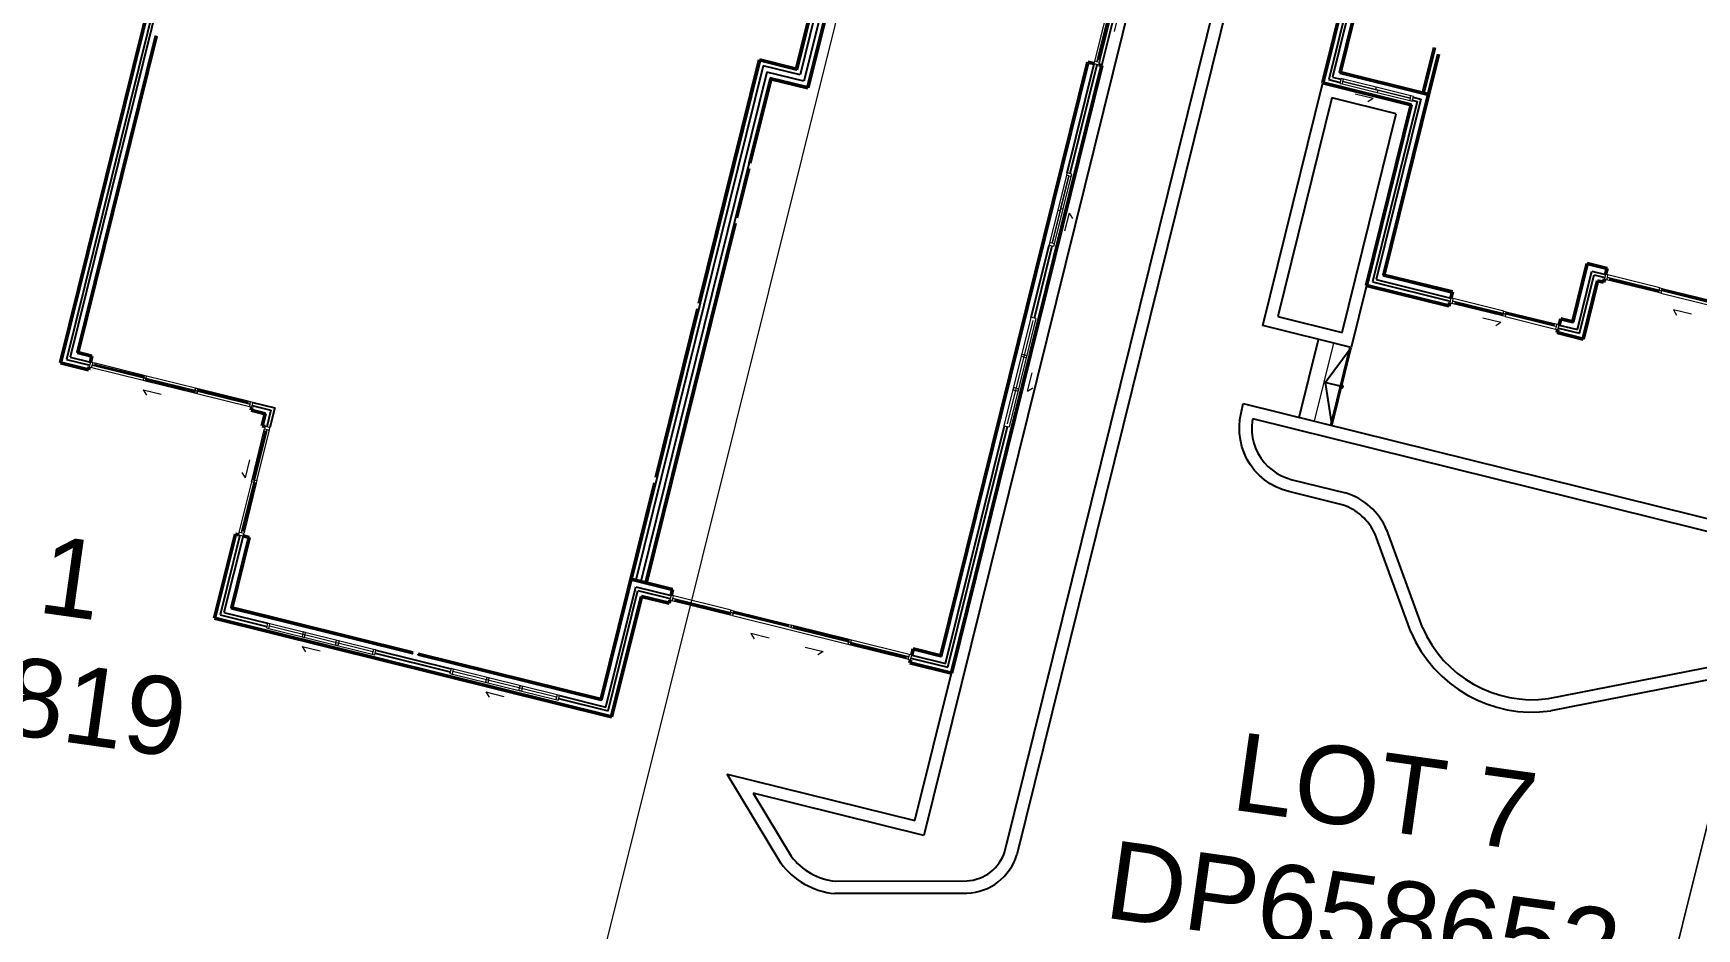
# Model space of a CAD drawing. Header units: metres. Extents: x 287062 to 288920, y 6261941 to 6263050.
# Drawn here: x 287850.58 to 287877.42, y 6262445.96 to 6262460.4 of the extents above; entities that cross this region are included whole.
import ezdxf

# ---------------------------------------------------------------- set-up
doc = ezdxf.new("R2010")
doc.units = ezdxf.units.M
doc.layers.add('A-GLAZ', color=151, linetype='Continuous', lineweight=9)
doc.layers.add('Cadastre Land Parcels_SP_EXT', color=9, linetype='Continuous', lineweight=5)
doc.layers.add('Mains_HV_NEW_U97', color=2, linetype='Continuous')
doc.layers.add('Notes', color=7, linetype='Continuous')
doc.styles.get("Standard").update_dxf_attribs({"font": 'arial.ttf'})

# ---------------------------------------------------------------- blocks, each defined once
blk = doc.blocks.new('MG - 4 SL Door - 4000w x 2700h-1273312-T1 GROUND LEVEL')
at = {"layer": 'A-GLAZ', "color": 7}
for p, q in [((-601.1, 275), (-530.4, 345.7)), ((-300, 275), (-601.1, 275)), ((300, 275), (600, 275)), ((600, 275), (529.3, 345.7)), ((-1960, 65), (-2000, 65)), ((-2000, 65), (-2000, -15)), ((-1920, 65), (-1960, 65)), ((-1960, 65), (-1960, 25)), ((0, 25), (-1960, 25)), ((-1960, 25), (-1920, 25)), ((-1960, -15), (-1960, 25)), ((-1000, 65), (-1920, 65)), ((-1920, 25), (-1920, 65)), ((-1000, 46.5), (-1920, 46.5)), ((-1920, 46.5), (-1920, 43.5)), ((-1920, 43.5), (-1000, 43.5)), ((-1920, 25), (-1000, 25)), ((-1000, 65), (-1000, -15)), ((-960, 65), (-1000, 65)), ((-1000, 65), (-1000, 25)), ((-960, 65), (-1000, 65)), ((-1000, 43.5), (-1000, 46.5)), ((-1000, 25), (-960, 25)), ((-960, 25), (-1000, 25)), ((-1000, 25), (-1000, -15)), ((-960, -15), (-960, 65)), ((-960, 25), (-960, 65)), ((960, 65), (-960, 65)), ((-40, 25), (-960, 25)), ((-960, -15), (-960, 25)), ((-40, 6.5), (-960, 6.5)), ((-960, 6.5), (-960, 3.5)), ((-960, 3.5), (-40, 3.5)), ((0, 25), (-40, 25)), ((-40, 25), (-40, -15)), ((-40, 3.5), (-40, 6.5)), ((0, -15), (0, 25)), ((0, 25), (1960, 25)), ((0, 25), (40, 25)), ((0, -15), (0, 25)), ((40, 25), (960, 25)), ((40, 25), (40, -15)), ((40, 3.5), (40, 6.5)), ((40, 6.5), (960, 6.5)), ((960, 3.5), (40, 3.5)), ((960, -15), (960, 65)), ((960, 65), (1000, 65)), ((960, 65), (1000, 65)), ((960, 25), (960, 65)), ((1000, 25), (960, 25)), ((960, 25), (1000, 25)), ((960, -15), (960, 25)), ((960, 6.5), (960, 3.5)), ((1000, 65), (1000, -15)), ((1000, 65), (1920, 65)), ((1000, 65), (1000, 25)), ((1000, 43.5), (1000, 46.5)), ((1000, 46.5), (1920, 46.5)), ((1920, 43.5), (1000, 43.5)), ((1920, 25), (1000, 25)), ((1000, 25), (1000, -15)), ((1920, 65), (1960, 65)), ((1920, 25), (1920, 65)), ((1920, 46.5), (1920, 43.5)), ((1960, 25), (1920, 25)), ((1960, 65), (1960, 25)), ((2000, 65), (1960, 65)), ((1960, 25), (1960, -15)), ((2000, -15), (2000, 65)), ((-2000, -15), (-1960, -15)), ((-1960, -15), (-1000, -15)), ((-1000, -15), (-960, -15)), ((-1000, -15), (-960, -15)), ((-960, -15), (-40, -15)), ((-40, -15), (0, -15)), ((40, -15), (0, -15)), ((960, -15), (40, -15)), ((1000, -15), (960, -15)), ((1000, -15), (960, -15)), ((1000, -15), (1960, -15)), ((1960, -15), (2000, -15))]:
    blk.add_line(p, q, dxfattribs=at)
blk = doc.blocks.new('Window - Sliding SF _MG_ - DW-SF 1800W x 2700H-1022702-T1 GROUND LEVEL')
at = {"layer": 'A-GLAZ', "color": 7}
for p, q in [((-860, 65), (-900, 65)), ((-900, 65), (-900, -15)), ((-860, 25), (-860, 65)), ((-20, 65), (-860, 65)), ((-860, 25), (860, 25)), ((-860, 25), (-820, 25)), ((-860, -15), (-860, 25)), ((-820, 25), (-20, 25)), ((-820, 25), (-820, -15)), ((-820, 3.5), (-820, 6.5)), ((-820, 6.5), (-20, 6.5)), ((-20, 3.5), (-820, 3.5)), ((-20, 65), (20, 65)), ((-20, 25), (-20, 65)), ((-20, 25), (20, 25)), ((-20, -15), (-20, 25)), ((20, 25), (-20, 25)), ((-20, 6.5), (-20, 3.5)), ((20, 175), (90.7, 245.7)), ((20, 175), (320, 175)), ((20, 65), (820, 65)), ((20, 65), (20, 25)), ((20, 43.5), (20, 46.5)), ((20, 46.5), (820, 46.5)), ((820, 43.5), (20, 43.5)), ((20, 25), (20, -15)), ((820, 25), (20, 25)), ((820, 65), (860, 65)), ((820, 25), (820, 65)), ((820, 46.5), (820, 43.5)), ((860, 25), (820, 25)), ((860, 65), (860, 25)), ((900, 65), (860, 65)), ((860, 25), (860, -15)), ((900, -15), (900, 65)), ((-900, -15), (-860, -15)), ((-820, -15), (-860, -15)), ((-20, -15), (-820, -15)), ((20, -15), (-20, -15)), ((20, -15), (860, -15)), ((860, -15), (900, -15))]:
    blk.add_line(p, q, dxfattribs=at)
blk = doc.blocks.new('Window - Sliding FSF _MG_ - DW-FSF 2700W X 2700H-1022011-T1 GROUND LEVEL')
at = {"layer": 'A-GLAZ', "color": 7}
for p, q in [((417, 215), (346, 286)), ((-1310, 65), (-1350, 65)), ((-1350, 65), (-1350, -15)), ((-1310, 25), (-1310, 65)), ((-437, 65), (-1310, 65)), ((-1310, 25), (1310, 25)), ((-1310, 25), (-1310, -15)), ((-1270, 25), (-1310, 25)), ((-437, 25), (-1270, 25)), ((-1270, -15), (-1270, 25)), ((-437, 6), (-1270, 6)), ((-1270, 6), (-1270, 3)), ((-1270, 3), (-437, 3)), ((-437, -15), (-437, 65)), ((-437, 65), (-397, 65)), ((-397, 65), (-437, 65)), ((-437, 65), (-437, 25)), ((-397, 25), (-437, 25)), ((-437, 25), (-437, -15)), ((-437, 25), (-397, 25)), ((-437, 3), (-437, 6)), ((-397, 65), (-397, -15)), ((417, 65), (-397, 65)), ((-397, 25), (-397, 65)), ((417, 46), (-397, 46)), ((-397, 46), (-397, 43)), ((-397, 43), (417, 43)), ((-397, -15), (-397, 25)), ((-397, 25), (417, 25)), ((417, 215), (117, 215)), ((457, 65), (417, 65)), ((417, 65), (417, -15)), ((457, 65), (417, 65)), ((417, 65), (417, 25)), ((417, 43), (417, 46)), ((457, 25), (417, 25)), ((417, 25), (417, -15)), ((417, 25), (457, 25)), ((457, -15), (457, 65)), ((457, 25), (457, 65)), ((1310, 65), (457, 65)), ((1270, 25), (457, 25)), ((457, -15), (457, 25)), ((1270, 6), (457, 6)), ((457, 6), (457, 3)), ((457, 3), (1270, 3)), ((1270, 25), (1270, -15)), ((1310, 25), (1270, 25)), ((1270, 3), (1270, 6)), ((1310, 65), (1310, 25)), ((1350, 65), (1310, 65)), ((1310, -15), (1310, 25)), ((1350, -15), (1350, 65)), ((-1350, -15), (-1310, -15)), ((-1310, -15), (-1270, -15)), ((-1270, -15), (-437, -15)), ((-397, -15), (-437, -15)), ((-437, -15), (-397, -15)), ((-397, -15), (417, -15)), ((417, -15), (457, -15)), ((417, -15), (457, -15)), ((457, -15), (1270, -15)), ((1270, -15), (1310, -15)), ((1310, -15), (1350, -15))]:
    blk.add_line(p, q, dxfattribs=at)
blk = doc.blocks.new('Window - Sliding FSF _MG_ - FSF 1800W X 1200H-1277592-T1 GROUND LEVEL')
at = {"layer": 'A-GLAZ', "color": 7}
for p, q in [((267, 215), (196, 286)), ((-860, 65), (-900, 65)), ((-900, 65), (-900, -15)), ((-860, -15), (-860, 65)), ((860, 65), (-860, 65)), ((-860, 25), (860, 25)), ((-287, -15), (-287, 65)), ((-287, 65), (-247, 65)), ((-247, 65), (-247, -15)), ((267, 215), (-33, 215)), ((307, 65), (267, 65)), ((267, 65), (267, -15)), ((307, -15), (307, 65)), ((860, 65), (860, -15)), ((900, 65), (860, 65)), ((900, -15), (900, 65)), ((-900, -15), (-860, -15)), ((-860, -15), (860, -15)), ((-247, -15), (-287, -15)), ((267, -15), (307, -15)), ((860, -15), (900, -15))]:
    blk.add_line(p, q, dxfattribs=at)
blk = doc.blocks.new('MG - 4 SL Door - 3600w x 2700h-1079371-T1 GROUND LEVEL')
at = {"layer": 'A-GLAZ', "color": 7}
for p, q in [((-601.1, 275), (-530.4, 345.7)), ((-300, 275), (-601.1, 275)), ((300, 275), (600, 275)), ((600, 275), (529.3, 345.7)), ((-1760, 65), (-1800, 65)), ((-1800, 65), (-1800, -15)), ((-1720, 65), (-1760, 65)), ((-1760, 65), (-1760, 25)), ((0, 25), (-1760, 25)), ((-1760, 25), (-1720, 25)), ((-1760, -15), (-1760, 25)), ((-900, 65), (-1720, 65)), ((-1720, 25), (-1720, 65)), ((-900, 46.5), (-1720, 46.5)), ((-1720, 46.5), (-1720, 43.5)), ((-1720, 43.5), (-900, 43.5)), ((-1720, 25), (-900, 25)), ((-900, 65), (-900, -15)), ((-860, 65), (-900, 65)), ((-900, 65), (-900, 25)), ((-860, 65), (-900, 65)), ((-900, 43.5), (-900, 46.5)), ((-900, 25), (-860, 25)), ((-860, 25), (-900, 25)), ((-900, 25), (-900, -15)), ((-860, -15), (-860, 65)), ((-860, 25), (-860, 65)), ((860, 65), (-860, 65)), ((-40, 25), (-860, 25)), ((-860, -15), (-860, 25)), ((-40, 6.5), (-860, 6.5)), ((-860, 6.5), (-860, 3.5)), ((-860, 3.5), (-40, 3.5)), ((0, 25), (-40, 25)), ((-40, 25), (-40, -15)), ((-40, 3.5), (-40, 6.5)), ((0, -15), (0, 25)), ((0, 25), (1760, 25)), ((0, 25), (40, 25)), ((0, -15), (0, 25)), ((40, 25), (860, 25)), ((40, 25), (40, -15)), ((40, 3.5), (40, 6.5)), ((40, 6.5), (860, 6.5)), ((860, 3.5), (40, 3.5)), ((860, -15), (860, 65)), ((860, 65), (900, 65)), ((860, 65), (900, 65)), ((860, 25), (860, 65)), ((900, 25), (860, 25)), ((860, 25), (900, 25)), ((860, -15), (860, 25)), ((860, 6.5), (860, 3.5)), ((900, 65), (900, -15)), ((900, 65), (1720, 65)), ((900, 65), (900, 25)), ((900, 43.5), (900, 46.5)), ((900, 46.5), (1720, 46.5)), ((1720, 43.5), (900, 43.5)), ((1720, 25), (900, 25)), ((900, 25), (900, -15)), ((1720, 65), (1760, 65)), ((1720, 25), (1720, 65)), ((1720, 46.5), (1720, 43.5)), ((1760, 25), (1720, 25)), ((1760, 65), (1760, 25)), ((1800, 65), (1760, 65)), ((1760, 25), (1760, -15)), ((1800, -15), (1800, 65)), ((-1800, -15), (-1760, -15)), ((-1760, -15), (-900, -15)), ((-900, -15), (-860, -15)), ((-900, -15), (-860, -15)), ((-860, -15), (-40, -15)), ((-40, -15), (0, -15)), ((40, -15), (0, -15)), ((860, -15), (40, -15)), ((900, -15), (860, -15)), ((900, -15), (860, -15)), ((900, -15), (1760, -15)), ((1760, -15), (1800, -15))]:
    blk.add_line(p, q, dxfattribs=at)
blk = doc.blocks.new('Window - Sliding SF _MG_ - DW-SF 1200W x 1200H-1081005-T1 GROUND LEVEL')
at = {"layer": 'A-GLAZ', "color": 7}
for p, q in [((-560, 55), (-600, 55)), ((-600, 55), (-600, -25)), ((-560, 15), (-560, 55)), ((-20, 55), (-560, 55)), ((-560, 15), (560, 15)), ((20, 15), (-560, 15)), ((-560, 15), (-560, -25)), ((-20, 15), (-20, 55)), ((560, 55), (-20, 55)), ((560, 15), (-20, 15)), ((20, 165), (91, 236)), ((20, 165), (320, 165)), ((20, -25), (20, 15)), ((560, 55), (560, 15)), ((600, 55), (560, 55)), ((560, 15), (560, -25)), ((600, -25), (600, 55)), ((-600, -25), (-560, -25)), ((-560, -25), (20, -25)), ((20, -25), (560, -25)), ((560, -25), (600, -25))]:
    blk.add_line(p, q, dxfattribs=at)
blk = doc.blocks.new('Window - Sliding FSF _MG_ - FSF 1800W X 900H-1276176-T1 GROUND LEVEL')
at = {"layer": 'A-GLAZ', "color": 7}
for p, q in [((267, 215), (196, 286)), ((-900, 65), (900, 65)), ((-900, 65), (-900, -15)), ((-860, 25), (860, 25)), ((-287, -15), (-287, 65)), ((-287, 65), (-247, 65)), ((-247, 65), (-247, -15)), ((267, 215), (-33, 215)), ((307, 65), (267, 65)), ((267, 65), (267, -15)), ((307, -15), (307, 65)), ((900, -15), (900, 65)), ((900, -15), (-900, -15)), ((-247, -15), (-287, -15)), ((267, -15), (307, -15))]:
    blk.add_line(p, q, dxfattribs=at)
blk = doc.blocks.new('Window - Sliding SF _MG_ - DW-SF 1200W x 1200H-1023809-T1 GROUND LEVEL')
at = {"layer": 'A-GLAZ', "color": 7}
for p, q in [((-560, 65), (-600, 65)), ((-600, 65), (-600, -15)), ((-560, 25), (-560, 65)), ((-20, 65), (-560, 65)), ((-560, 25), (560, 25)), ((20, 25), (-560, 25)), ((-560, 25), (-560, -15)), ((-20, 25), (-20, 65)), ((560, 65), (-20, 65)), ((560, 25), (-20, 25)), ((20, 175), (91, 246)), ((20, 175), (320, 175)), ((20, -15), (20, 25)), ((560, 65), (560, 25)), ((600, 65), (560, 65)), ((560, 25), (560, -15)), ((600, -15), (600, 65)), ((-600, -15), (-560, -15)), ((-560, -15), (20, -15)), ((20, -15), (560, -15)), ((560, -15), (600, -15))]:
    blk.add_line(p, q, dxfattribs=at)
blk = doc.blocks.new('Site Layout')
at = {"layer": 'Notes'}
h = blk.add_hatch(color=256, dxfattribs=at)
edge = h.paths.add_edge_path(flags=0)
edge.add_arc((287871.685, 6262454.702), 0.025, -13.911, 346.089)
blk.add_hatch(color=256, dxfattribs=at).paths.add_polyline_path([(287871.679, 6262454.678), (287871.698, 6262454.681), (287871.71, 6262454.696), (287871.707, 6262454.715), (287871.691, 6262454.727), (287871.672, 6262454.724), (287871.661, 6262454.708), (287871.664, 6262454.689)], flags=0)
at = {"layer": 'Notes', "lineweight": 50}
for p, q in [((287863.078, 6262459.518), (287864.755, 6262466.288)), ((287872.626, 6262464.607), (287871.386, 6262459.598)), ((287871.664, 6262459.766), (287872.794, 6262464.328)), ((287853.085, 6262463.409), (287851.023, 6262455.082)), ((287863.256, 6262461.277), (287862.895, 6262459.821)), ((287851.301, 6262455.25), (287852.566, 6262460.355)), ((287873.184, 6262460.172), (287873.002, 6262459.435)), ((287862.298, 6262459.969), (287861.326, 6262456.043)), ((287862.895, 6262459.821), (287862.298, 6262459.969)), ((287867.596, 6262459.934), (287865.224, 6262450.359)), ((287865.392, 6262450.08), (287867.819, 6262459.879)), ((287867.693, 6262459.91), (287867.596, 6262459.934)), ((287867.819, 6262459.879), (287867.77, 6262459.891)), ((287873.089, 6262459.413), (287873.25, 6262460.063)), ((287862.144, 6262458.307), (287862.481, 6262459.666)), ((287862.481, 6262459.666), (287863.078, 6262459.518)), ((287871.386, 6262459.598), (287872.811, 6262459.245)), ((287873.002, 6262459.435), (287871.664, 6262459.766)), ((287872.368, 6262456.501), (287873.089, 6262459.413)), ((287873.002, 6262459.435), (287873.089, 6262459.413)), ((287872.811, 6262459.245), (287872.089, 6262456.333)), ((287861.926, 6262457.424), (287862.123, 6262458.22)), ((287860.468, 6262451.537), (287861.904, 6262457.336)), ((287875.649, 6262456.687), (287875.416, 6262455.746)), ((287875.969, 6262456.608), (287875.649, 6262456.688)), ((287875.649, 6262456.687), (287875.736, 6262456.665)), ((287873.474, 6262456.227), (287872.368, 6262456.501)), ((287875.584, 6262455.468), (287875.817, 6262456.409)), ((287875.817, 6262456.409), (287875.914, 6262456.385)), ((287875.914, 6262456.385), (287875.926, 6262456.434)), ((287875.945, 6262456.511), (287875.969, 6262456.608)), ((287872.089, 6262456.333), (287873.419, 6262456.004)), ((287873.45, 6262456.13), (287873.474, 6262456.227)), ((287861.304, 6262455.955), (287860.631, 6262453.237)), ((287873.419, 6262456.004), (287873.431, 6262456.052)), ((287875.178, 6262455.62), (287875.166, 6262455.571)), ((287875.166, 6262455.571), (287875.584, 6262455.468)), ((287875.222, 6262455.794), (287875.198, 6262455.697)), ((287875.416, 6262455.746), (287875.222, 6262455.794)), ((287851.023, 6262455.082), (287851.474, 6262454.97)), ((287851.529, 6262455.193), (287851.301, 6262455.25)), ((287851.474, 6262454.97), (287851.486, 6262455.018)), ((287851.505, 6262455.096), (287851.529, 6262455.193)), ((287854.107, 6262454.369), (287854.095, 6262454.321)), ((287854.095, 6262454.321), (287854.323, 6262454.264)), ((287854.323, 6262454.264), (287854.275, 6262454.07)), ((287854.275, 6262454.07), (287854.324, 6262454.058)), ((287860.61, 6262453.15), (287859.744, 6262449.656)), ((287853.842, 6262452.323), (287853.506, 6262450.964)), ((287853.891, 6262452.311), (287853.842, 6262452.323)), ((287853.784, 6262451.132), (287854.066, 6262452.268)), ((287854.066, 6262452.268), (287853.968, 6262452.292)), ((287860.225, 6262451.597), (287860.895, 6262451.431)), ((287859.912, 6262449.377), (287860.393, 6262451.318)), ((287860.393, 6262451.318), (287860.839, 6262451.208)), ((287860.839, 6262451.208), (287860.851, 6262451.256)), ((287860.871, 6262451.334), (287860.895, 6262451.431)), ((287856.706, 6262450.408), (287853.784, 6262451.132)), ((287853.506, 6262450.964), (287859.912, 6262449.377)), ((287864.777, 6262450.469), (287864.753, 6262450.372)), ((287865.224, 6262450.359), (287864.777, 6262450.469)), ((287859.744, 6262449.656), (287856.793, 6262450.387)), ((287864.734, 6262450.295), (287864.722, 6262450.246)), ((287864.722, 6262450.246), (287865.392, 6262450.08))]:
    blk.add_line(p, q, dxfattribs=at)
at = {"layer": 'Notes'}
for p, q in [((287864.336, 6262465.583), (287862.905, 6262459.805)), ((287864.398, 6262465.568), (287862.952, 6262459.728)), ((287864.481, 6262465.548), (287863.014, 6262459.625)), ((287864.554, 6262465.53), (287863.068, 6262459.534)), ((287872.628, 6262464.606), (287871.388, 6262459.598)), ((287872.683, 6262464.513), (287871.479, 6262459.654)), ((287872.719, 6262464.453), (287871.54, 6262459.691)), ((287869.115, 6262464.281), (287864.949, 6262447.46)), ((287872.786, 6262464.341), (287871.651, 6262459.758)), ((287872.794, 6262464.329), (287871.663, 6262459.765)), ((287866.256, 6262447.205), (287870.406, 6262463.962)), ((287870.648, 6262464.108), (287866.449, 6262447.151)), ((287853.088, 6262463.411), (287851.025, 6262455.081)), ((287853.179, 6262463.466), (287851.116, 6262455.138)), ((287853.239, 6262463.502), (287851.177, 6262455.174)), ((287867.819, 6262459.879), (287868.252, 6262461.626)), ((287852.555, 6262460.357), (287851.288, 6262455.241)), ((287852.565, 6262460.355), (287851.3, 6262455.249)), ((287852.555, 6262460.357), (287852.566, 6262460.355)), ((287862.308, 6262459.953), (287860.238, 6262451.594)), ((287862.355, 6262459.875), (287860.3, 6262451.579)), ((287862.905, 6262459.805), (287862.308, 6262459.953)), ((287862.952, 6262459.728), (287862.355, 6262459.875)), ((287865.225, 6262450.358), (287867.596, 6262459.934)), ((287865.232, 6262450.346), (287867.606, 6262459.931)), ((287865.39, 6262450.081), (287867.817, 6262459.879)), ((287867.259, 6262458.148), (287867.695, 6262459.909)), ((287867.308, 6262458.136), (287867.744, 6262459.897)), ((287862.417, 6262459.772), (287860.382, 6262451.558)), ((287862.472, 6262459.682), (287860.455, 6262451.54)), ((287863.014, 6262459.625), (287862.417, 6262459.772)), ((287863.068, 6262459.534), (287862.472, 6262459.682)), ((287870.417, 6262455.686), (287871.386, 6262459.598)), ((287871.386, 6262459.6), (287872.813, 6262459.247)), ((287871.406, 6262459.672), (287871.404, 6262459.673)), ((287871.479, 6262459.654), (287871.664, 6262459.608)), ((287871.54, 6262459.691), (287871.676, 6262459.657)), ((287871.651, 6262459.758), (287873.076, 6262459.405)), ((287871.663, 6262459.765), (287873.089, 6262459.412)), ((287871.532, 6262459.356), (287870.659, 6262455.832)), ((287872.568, 6262459.099), (287871.532, 6262459.356)), ((287872.904, 6262459.301), (287872.183, 6262456.389)), ((287872.964, 6262459.338), (287872.243, 6262456.426)), ((287873.076, 6262459.405), (287872.355, 6262456.493)), ((287873.088, 6262459.413), (287872.367, 6262456.5)), ((287872.829, 6262459.32), (287872.904, 6262459.301)), ((287872.841, 6262459.368), (287872.964, 6262459.338)), ((287873.078, 6262459.416), (287873.078, 6262459.415)), ((287871.696, 6262455.576), (287872.568, 6262459.099)), ((287872.813, 6262459.247), (287872.091, 6262456.333)), ((287872.811, 6262459.245), (287872.811, 6262459.247)), ((287862.11, 6262458.223), (287862.123, 6262458.22)), ((287862.132, 6262458.31), (287862.144, 6262458.307)), ((287861.913, 6262457.427), (287861.926, 6262457.424)), ((287866.682, 6262455.818), (287866.971, 6262456.983)), ((287866.731, 6262455.806), (287867.019, 6262456.971)), ((287875.416, 6262455.745), (287875.65, 6262456.687)), ((287875.424, 6262455.733), (287875.657, 6262456.674)), ((287875.646, 6262456.677), (287875.647, 6262456.677)), ((287875.657, 6262456.674), (287875.967, 6262456.598)), ((287875.736, 6262456.665), (287875.969, 6262456.607)), ((287872.11, 6262456.407), (287872.108, 6262456.408)), ((287872.183, 6262456.389), (287873.438, 6262456.079)), ((287872.243, 6262456.426), (287873.45, 6262456.127)), ((287872.355, 6262456.493), (287873.472, 6262456.216)), ((287872.367, 6262456.5), (287873.474, 6262456.226)), ((287875.491, 6262455.621), (287875.724, 6262456.563)), ((287875.527, 6262455.561), (287875.761, 6262456.502)), ((287875.582, 6262455.468), (287875.815, 6262456.412)), ((287875.724, 6262456.563), (287875.944, 6262456.508)), ((287875.761, 6262456.502), (287875.932, 6262456.46)), ((287875.815, 6262456.412), (287875.914, 6262456.387)), ((287872.089, 6262456.333), (287871.842, 6262455.333)), ((287872.09, 6262456.335), (287873.42, 6262456.006)), ((287861.304, 6262455.955), (287861.317, 6262455.952)), ((287861.326, 6262456.043), (287861.339, 6262456.04)), ((287870.659, 6262455.832), (287871.696, 6262455.576)), ((287871.842, 6262455.333), (287870.417, 6262455.686)), ((287875.584, 6262455.47), (287875.167, 6262455.573)), ((287875.185, 6262455.646), (287875.527, 6262455.561)), ((287875.197, 6262455.694), (287875.491, 6262455.621)), ((287875.219, 6262455.784), (287875.424, 6262455.733)), ((287875.221, 6262455.793), (287875.416, 6262455.745)), ((287871.005, 6262454.201), (287871.317, 6262455.463)), ((287871.423, 6262454.767), (287871.841, 6262455.333)), ((287871.529, 6262454.071), (287871.842, 6262455.333)), ((287875.509, 6262455.488), (287875.509, 6262455.486)), ((287851.023, 6262455.084), (287851.475, 6262454.972)), ((287851.043, 6262455.156), (287851.041, 6262455.156)), ((287851.116, 6262455.138), (287851.493, 6262455.045)), ((287851.177, 6262455.174), (287851.505, 6262455.093)), ((287851.288, 6262455.241), (287851.527, 6262455.182)), ((287851.3, 6262455.249), (287851.529, 6262455.192)), ((287871.685, 6262454.702), (287871.423, 6262454.767)), ((287871.423, 6262454.767), (287871.529, 6262454.071)), ((287871.672, 6262454.724), (287871.661, 6262454.708)), ((287871.661, 6262454.708), (287871.664, 6262454.689)), ((287871.664, 6262454.689), (287871.679, 6262454.678)), ((287871.691, 6262454.727), (287871.672, 6262454.724)), ((287871.679, 6262454.678), (287871.698, 6262454.681)), ((287871.707, 6262454.715), (287871.691, 6262454.727)), ((287871.698, 6262454.681), (287871.71, 6262454.696)), ((287871.71, 6262454.696), (287871.707, 6262454.715)), ((287854.095, 6262454.323), (287854.326, 6262454.266)), ((287854.113, 6262454.395), (287854.416, 6262454.32)), ((287854.126, 6262454.444), (287854.477, 6262454.357)), ((287854.326, 6262454.266), (287854.277, 6262454.07)), ((287854.416, 6262454.32), (287854.35, 6262454.052)), ((287854.477, 6262454.357), (287854.398, 6262454.039)), ((287870.048, 6262454.171), (287870.097, 6262454.426)), ((287870.097, 6262454.426), (287884.026, 6262450.976)), ((287865.299, 6262450.234), (287866.249, 6262454.071)), ((287865.336, 6262450.174), (287866.298, 6262454.059)), ((287870.038, 6262454.061), (287870.048, 6262454.171)), ((287870.04, 6262453.951), (287870.038, 6262454.061)), ((287870.054, 6262453.842), (287870.04, 6262453.951)), ((287870.246, 6262454.143), (287870.238, 6262454.055)), ((287870.238, 6262454.055), (287870.24, 6262453.966)), ((287870.24, 6262453.966), (287870.251, 6262453.877)), ((287870.253, 6262454.181), (287870.246, 6262454.143)), ((287883.978, 6262450.782), (287870.253, 6262454.181)), ((287870.079, 6262453.735), (287870.054, 6262453.842)), ((287870.115, 6262453.631), (287870.079, 6262453.735)), ((287870.251, 6262453.877), (287870.271, 6262453.791)), ((287870.271, 6262453.791), (287870.3, 6262453.707)), ((287870.3, 6262453.707), (287870.338, 6262453.626)), ((287870.161, 6262453.532), (287870.115, 6262453.631)), ((287870.218, 6262453.438), (287870.161, 6262453.532)), ((287870.284, 6262453.35), (287870.218, 6262453.438)), ((287870.338, 6262453.626), (287870.384, 6262453.55)), ((287870.384, 6262453.55), (287870.438, 6262453.479)), ((287870.438, 6262453.479), (287870.498, 6262453.414)), ((287870.498, 6262453.414), (287870.565, 6262453.356)), ((287870.359, 6262453.27), (287870.284, 6262453.35)), ((287870.442, 6262453.198), (287870.359, 6262453.27)), ((287870.533, 6262453.135), (287870.442, 6262453.198)), ((287870.629, 6262453.082), (287870.533, 6262453.135)), ((287870.565, 6262453.356), (287870.638, 6262453.305)), ((287870.638, 6262453.305), (287870.716, 6262453.262)), ((287870.716, 6262453.262), (287870.798, 6262453.227)), ((287870.798, 6262453.227), (287870.888, 6262453.2)), ((287870.888, 6262453.2), (287871.752, 6262452.986)), ((287870.73, 6262453.039), (287870.629, 6262453.082)), ((287870.835, 6262453.007), (287870.73, 6262453.039)), ((287871.699, 6262452.793), (287870.835, 6262453.007)), ((287853.844, 6262452.322), (287853.508, 6262450.963)), ((287872.803, 6262450.744), (287872.227, 6262452.319)), ((287872.413, 6262452.393), (287872.989, 6262450.817)), ((287853.917, 6262452.304), (287853.599, 6262451.02)), ((287853.966, 6262452.292), (287853.659, 6262451.057)), ((287854.055, 6262452.27), (287853.771, 6262451.124)), ((287854.065, 6262452.268), (287853.783, 6262451.131)), ((287859.745, 6262449.654), (287860.226, 6262451.597)), ((287859.752, 6262449.642), (287860.233, 6262451.584)), ((287860.222, 6262451.586), (287860.223, 6262451.586)), ((287860.225, 6262451.596), (287860.894, 6262451.43)), ((287860.233, 6262451.584), (287860.892, 6262451.42)), ((287859.819, 6262449.531), (287860.3, 6262451.472)), ((287859.856, 6262449.47), (287860.337, 6262451.412)), ((287859.91, 6262449.378), (287860.391, 6262451.321)), ((287860.3, 6262451.472), (287860.87, 6262451.331)), ((287860.337, 6262451.412), (287860.858, 6262451.283)), ((287860.391, 6262451.321), (287860.84, 6262451.21)), ((287853.599, 6262451.02), (287854.349, 6262450.834)), ((287853.659, 6262451.057), (287854.361, 6262450.883)), ((287853.771, 6262451.124), (287856.703, 6262450.398)), ((287853.783, 6262451.131), (287856.706, 6262450.407)), ((287853.506, 6262450.966), (287859.913, 6262449.379)), ((287853.58, 6262450.945), (287853.581, 6262450.947)), ((287856.108, 6262450.45), (287857.322, 6262450.15)), ((287864.775, 6262450.459), (287865.232, 6262450.346)), ((287864.777, 6262450.469), (287865.225, 6262450.358)), ((287875.027, 6262449.669), (287879.507, 6262450.547)), ((287856.096, 6262450.402), (287857.31, 6262450.101)), ((287856.703, 6262450.398), (287856.706, 6262450.408)), ((287856.791, 6262450.376), (287856.793, 6262450.387)), ((287856.791, 6262450.376), (287859.752, 6262449.642)), ((287856.793, 6262450.386), (287859.745, 6262449.654)), ((287864.723, 6262450.248), (287865.392, 6262450.082)), ((287864.741, 6262450.321), (287865.336, 6262450.174)), ((287864.753, 6262450.37), (287865.299, 6262450.234)), ((287879.542, 6262450.35), (287875.06, 6262449.472)), ((287864.803, 6262447.702), (287865.392, 6262450.08)), ((287865.318, 6262450.101), (287865.317, 6262450.099)), ((287859.057, 6262449.668), (287859.856, 6262449.47)), ((287859.069, 6262449.717), (287859.819, 6262449.531)), ((287859.838, 6262449.398), (287859.837, 6262449.396)), ((287862.64, 6262447.017), (287861.775, 6262448.452)), ((287861.775, 6262448.452), (287864.803, 6262447.702)), ((287862.196, 6262448.142), (287862.807, 6262447.129)), ((287864.949, 6262447.46), (287862.196, 6262448.142)), ((287863.523, 6262446.725), (287865.64, 6262446.728)), ((287865.644, 6262446.528), (287863.514, 6262446.525))]:
    blk.add_line(p, q, dxfattribs=at)
at = {"layer": 'Notes', "lineweight": 9}
for p, q in [((287871.248, 6262454.141), (287871.56, 6262455.403)), ((287871.51, 6262454.076), (287871.822, 6262455.338))]:
    blk.add_line(p, q, dxfattribs=at)
at = {"layer": 'Notes'}
blk.add_circle((287871.685, 6262454.702), 0.025, dxfattribs=at)
for centre, radius, start, end in [((287871.447, 6262451.981), 1.05, 23.0593, 73.1187), ((287871.447, 6262451.981), 0.85, 23.3904, 72.7875), ((287874.763, 6262451.582), 2.131, 203.1673, 278.0107), ((287874.763, 6262451.582), 1.931, 203.3228, 277.8552), ((287863.621, 6262447.736), 1.215, 216.2243, 264.9537), ((287863.621, 6262447.736), 1.015, 216.7078, 264.4702), ((287865.608, 6262447.406), 0.678, 272.6727, 342.7481), ((287865.608, 6262447.406), 0.878, 272.3594, 343.1532)]:
    blk.add_arc(centre, radius, start, end, dxfattribs=at)
for name, p, xscale, yscale, zscale, rotation in [('Window - Sliding SF _MG_ - DW-SF 1800W x 2700H-1022702-T1 GROUND LEVEL', (287867.924, 6262460.78), 0.0009999999999999994, 0.0009999999999999994, 0.0009999999999999994, 256.0889920931518), ('Window - Sliding SF _MG_ - DW-SF 1200W x 1200H-1081005-T1 GROUND LEVEL', (287872.256, 6262459.501), 0.0009999999999999998, 0.0009999999999999998, 0.0009999999999999998, 166.0889920931518), ('Window - Sliding SF _MG_ - DW-SF 1200W x 1200H-1023809-T1 GROUND LEVEL', (287867.127, 6262457.562), 0.0009999999999999994, 0.0009999999999999994, 0.0009999999999999994, 256.0889920931518), ('MG - 4 SL Door - 3600w x 2700h-1079371-T1 GROUND LEVEL', (287877.689, 6262456.064), 0.0009999999999999998, 0.0009999999999999998, 0.0009999999999999998, 166.0889920931518), ('Window - Sliding SF _MG_ - DW-SF 1800W x 2700H-1022702-T1 GROUND LEVEL', (287874.32, 6262455.899), 0.0009999999999999998, 0.0009999999999999998, 0.0009999999999999998, 166.0889920931518), ('Window - Sliding FSF _MG_ - FSF 1800W X 900H-1276176-T1 GROUND LEVEL', (287866.477, 6262454.941), 0.0009999999999999994, 0.0009999999999999994, 0.0009999999999999994, 256.0889920931518), ('Window - Sliding FSF _MG_ - DW-FSF 2700W X 2700H-1022011-T1 GROUND LEVEL', (287852.812, 6262454.757), 0.0009999999999999998, 0.0009999999999999998, 0.0009999999999999998, 166.0889920931518), ('Window - Sliding SF _MG_ - DW-SF 1800W x 2700H-1022702-T1 GROUND LEVEL', (287854.17, 6262453.169), 0.0009999999999999996, 0.0009999999999999996, 0.0009999999999999996, 76.08899209315179), ('MG - 4 SL Door - 4000w x 2700h-1273312-T1 GROUND LEVEL', (287862.808, 6262450.839), 0.0009999999999999998, 0.0009999999999999998, 0.0009999999999999998, 166.0889920931518), ('Window - Sliding FSF _MG_ - FSF 1800W X 1200H-1277592-T1 GROUND LEVEL', (287855.232, 6262450.655), 0.0009999999999999998, 0.0009999999999999998, 0.0009999999999999998, 166.0889920931518), ('Window - Sliding FSF _MG_ - FSF 1800W X 1200H-1277592-T1 GROUND LEVEL', (287858.193, 6262449.922), 0.0009999999999999998, 0.0009999999999999998, 0.0009999999999999998, 166.0889920931518)]:
    blk.add_blockref(name, p, dxfattribs=dict(at, xscale=xscale, yscale=yscale, zscale=zscale, rotation=rotation))

msp = doc.modelspace()

# ---------------------------------------------------------------- linework, layer by layer
at = {"layer": 'Cadastre Land Parcels_SP_EXT', "linetype": 'Continuous'}
for points in [[(287871.019, 6262490.604), (287854.756, 6262494.654), (287842.939, 6262447.4), (287851.147, 6262445.355), (287859.23, 6262443.342), (287871.019, 6262490.604)], [(287875.505, 6262439.286), (287859.23, 6262443.342), (287871.019, 6262490.604), (287887.302, 6262486.548), (287875.505, 6262439.286)], [(287891.764, 6262435.234), (287875.505, 6262439.286), (287887.302, 6262486.548), (287903.569, 6262482.496), (287891.764, 6262435.234)]]:
    msp.add_lwpolyline(points, close=True, dxfattribs=at)

# ---------------------------------------------------------------- block references
at = {"layer": 'Mains_HV_NEW_U97'}
msp.add_blockref('Site Layout', (0, 0), dxfattribs=at)

# ---------------------------------------------------------------- texts
at = {"layer": 'Cadastre Land Parcels_SP_EXT', "color": 7}
for s, p in [('LOT 1', (287846.756, 6262451.608)), ('DP783819', (287844.71, 6262449.866)), ('LOT 7', (287869.88, 6262447.884)), ('DP658652', (287867.835, 6262446.142))]:
    msp.add_text(s, height=1.26, rotation=352.0275, dxfattribs=at).set_placement(p)

doc.saveas('drawing.dxf')
